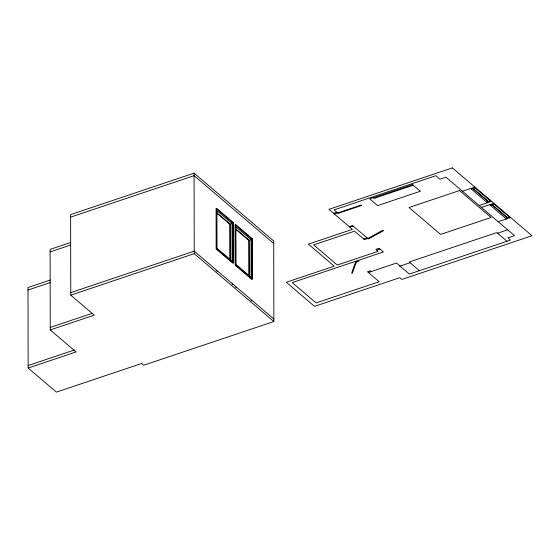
<?xml version="1.0" encoding="UTF-8"?>
<svg xmlns="http://www.w3.org/2000/svg" width="560" height="560" viewBox="0 0 560 560"><rect width="100%" height="100%" fill="white"/><g stroke="black" fill="none" stroke-linecap="round" stroke-linejoin="round"><path stroke-width="0.84" d="M355.677 261.842L351.638 273.147L352.352 273.224L356.342 262.038M50.316 280.021L28 287.518L28.14 368.046L56.392 392.119L141.673 363.475L143.724 365.225L273.861 321.524L273.721 240.996L194.089 173.138L70.623 214.606L70.763 295.134L94.255 315.147L50.246 329.931L50.106 249.403L70.483 242.557M70.63 217.119L194.096 175.658L273.728 243.509M50.106 251.916L70.483 245.077M28.007 290.038L50.323 282.541M231.805 223.09L233.366 222.572L233.436 263.046L216.706 248.794L216.636 208.32L233.366 222.572M216.622 212.989L229.852 224.266L232.057 223.524L232.127 261.184L216.909 248.213L216.839 210.56L232.057 223.524M70.763 292.614L194.229 251.153L273.854 319.004M70.763 295.134L194.229 253.666L273.861 321.524M373.135 197.722L369.691 198.884L377.587 205.611L420.483 191.205L412.209 184.604M250.81 239.288L252.364 238.763L252.434 279.237L235.711 264.985L235.641 224.511L252.364 238.763M235.62 229.18L248.857 240.457L251.062 239.715L251.125 277.375L235.907 264.404L235.844 226.751L251.062 239.715M333.578 213.332L336.812 212.247M334.411 214.039L361.165 205.058L361.627 205.443L338.1 213.346L334.04 209.881L435.834 175.7L439.936 179.193L445.921 177.177L514.542 235.655L507.899 237.881L510.475 240.079L409.416 274.022L399.875 266.105M349.139 226.59L352.373 225.505L368.452 238.959L383.453 230.72L382.697 230.321L367.689 238.56L364.462 239.645L354.522 231.182L313.677 244.902L337.295 265.027L378.147 251.307L375.865 249.368L379.092 248.283L383.411 251.958L292.229 282.583L316.085 302.911L379.211 281.715L367.514 271.754L370.454 270.767L371.329 271.509M50.239 327.411L91.805 313.453M349.825 227.171L353.052 226.086M462.441 191.254L474.887 187.075M471.387 189.147L475.09 187.901M363.601 238.917L366.835 237.832M486.605 202.111L490.308 200.872M479.164 205.506L491.617 201.327M481.439 207.445L493.892 203.266M490.385 205.338L494.088 204.092M28.133 365.526L74.424 349.986M376.747 250.117L379.974 249.032M28.14 368.046L76.083 351.946L50.246 329.931M505.603 218.302L509.306 217.063M498.169 221.697L510.615 217.518M368.389 272.496L396.536 263.039L400.057 266.042M399.966 266.077L410.032 262.696M497.567 233.24L507.717 229.831M474.334 187.257L491.057 201.509M493.339 203.448L510.062 217.7M473.235 188.524L488.453 201.488M492.24 204.715L507.458 217.686M472.885 188.643L488.103 201.607M491.883 204.834L507.101 217.805M470.631 188.503L487.354 202.755M489.629 204.694L506.359 218.946M506.968 241.255L496.797 232.589L409.227 262.003L419.391 270.669M358.288 260.4L359.03 261.023L356.09 262.01L355.348 261.387M216.314 212.31L230.209 224.147L230.272 260.092M235.312 228.501L249.207 240.338L249.27 276.283M216.195 270.529L217.287 271.46M231.931 283.934L232.918 284.781M235.214 286.734L236.285 287.651M250.929 300.125L251.916 300.972M248.857 240.457L248.913 275.548M229.852 224.266L229.915 260.211M194.089 173.138L194.229 253.666M452.368 167.881L328.902 209.349L352.394 229.369L308.385 244.146L334.222 266.161L286.279 282.261L314.524 306.334L399.812 277.69L401.863 279.447L532 235.739L452.368 167.881M412.349 184.723L373.275 197.848L373.926 198.401L413 185.276L412.349 184.723M459.501 190.554L409.031 207.501L440.629 234.43L491.099 217.476L459.501 190.554M232.806 222.754L216.083 208.502L216.153 248.983L232.883 263.235L232.806 222.754M251.811 238.952L235.088 224.693L235.158 265.174L251.881 279.426L251.811 238.952"/></g></svg>
